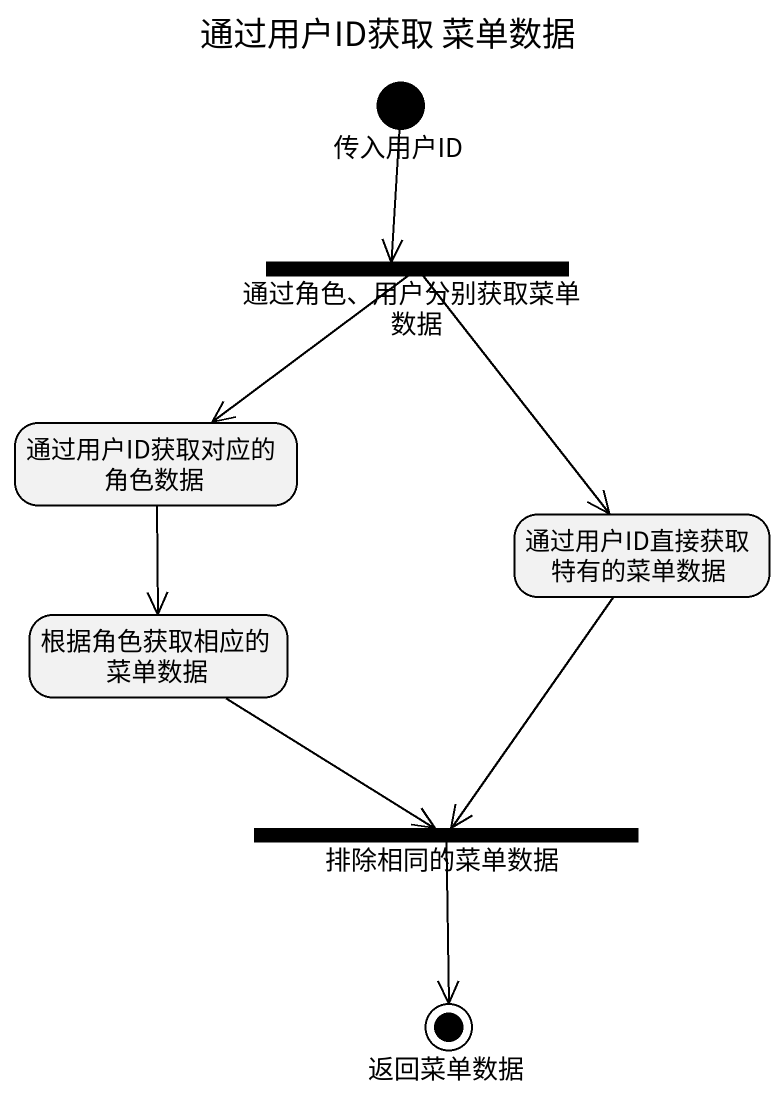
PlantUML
@startuml
title 通过用户ID获取 菜单数据
hide empty description
state 传入用户ID <<start>>
state "通过角色、用户分别获取菜单数据" as 通过角色_用户分别获取菜单数据 <<fork>>
state "通过用户ID获取对应的 角色数据" as 通过用户ID获取对应的_角色数据
state "通过用户ID直接获取 特有的菜单数据" as 通过用户ID直接获取_特有的菜单数据
state "根据角色获取相应的 菜单数据" as 根据角色获取相应的_菜单数据
state 排除相同的菜单数据 <<join>>
state 返回菜单数据 <<end>>
传入用户ID --> 通过角色_用户分别获取菜单数据
通过角色_用户分别获取菜单数据 --> 通过用户ID获取对应的_角色数据
通过角色_用户分别获取菜单数据 --> 通过用户ID直接获取_特有的菜单数据
通过用户ID获取对应的_角色数据 --> 根据角色获取相应的_菜单数据
通过用户ID直接获取_特有的菜单数据 --> 排除相同的菜单数据
根据角色获取相应的_菜单数据 --> 排除相同的菜单数据
排除相同的菜单数据 --> 返回菜单数据
@enduml
